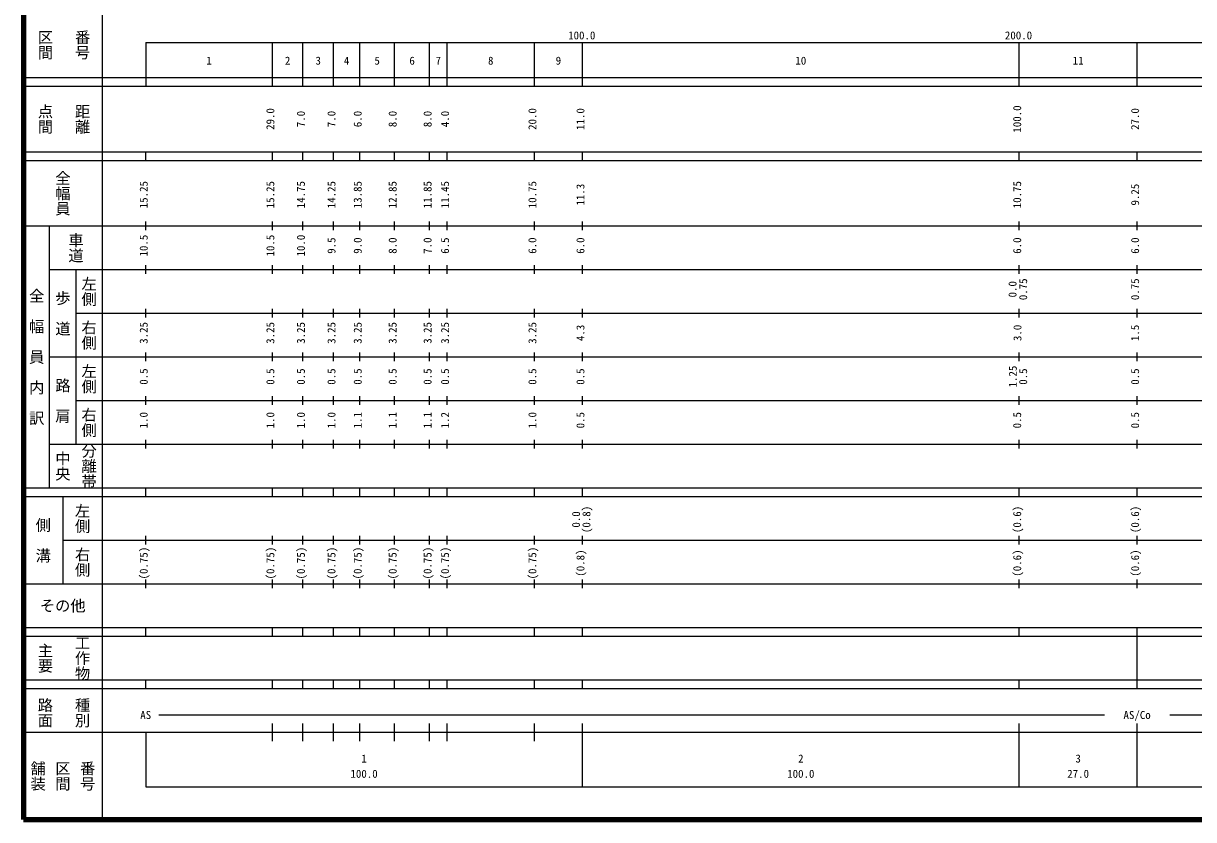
# Model space of a CAD drawing. Units: millimetres on the paper, enlarged 1000 times. Extents: x 40000 to 680000, y 20000 to 380000.
# Drawn here: x 40000 to 307935, y 20000 to 202409 of the extents above; entities that cross this region are included whole.
import ezdxf
from ezdxf.enums import TextEntityAlignment as Align

# ---------------------------------------------------------------- set-up
doc = ezdxf.new("R2010")
doc.units = ezdxf.units.MM
doc.header["$LTSCALE"] = 1000
doc.layers.add('M-TTL', color=2, linetype='Continuous', lineweight=140)
doc.layers.add('M-TTL-BAND', color=7, linetype='Continuous', lineweight=25)
doc.styles.add('@ＭＳ ゴシック', font='')
doc.styles.add('ＭＳ ゴシック', font='')
doc.styles.get('@ＭＳ ゴシック').set_extended_font_data('@MS Gothic')
doc.styles.get('ＭＳ ゴシック').set_extended_font_data('MS Gothic')

msp = doc.modelspace()

# ---------------------------------------------------------------- linework, layer by layer
at = {"layer": 'M-TTL'}
for p, q in [((40000, 380000), (40000, 20000)), ((40000, 20000), (680000, 20000))]:
    msp.add_line(p, q, dxfattribs=at)
at = {"layer": 'M-TTL-BAND'}
for p, q in [((58000, 370000), (58000, 20000)), ((68000, 198000), (579000, 198000)), ((68000, 198000), (68000, 188000)), ((97000, 188000), (97000, 198000)), ((104000, 188000), (104000, 198000)), ((111000, 188000), (111000, 198000)), ((117000, 188000), (117000, 198000)), ((125000, 188000), (125000, 198000)), ((133000, 188000), (133000, 198000)), ((137000, 188000), (137000, 198000)), ((157000, 188000), (157000, 198000)), ((168000, 188000), (168000, 198000)), ((268000, 188000), (268000, 198000)), ((295000, 188000), (295000, 198000)), ((40000, 190000), (579000, 190000)), ((40000, 188000), (579000, 188000)), ((40000, 173000), (579000, 173000)), ((68000, 171000), (68000, 173000)), ((97000, 171000), (97000, 173000)), ((104000, 171000), (104000, 173000)), ((111000, 171000), (111000, 173000)), ((117000, 171000), (117000, 173000)), ((125000, 171000), (125000, 173000)), ((133000, 171000), (133000, 173000)), ((137000, 171000), (137000, 173000)), ((157000, 171000), (157000, 173000)), ((168000, 171000), (168000, 173000)), ((268000, 171000), (268000, 173000)), ((295000, 171000), (295000, 173000)), ((40000, 171000), (579000, 171000)), ((40000, 156000), (579000, 156000)), ((46000, 96000), (46000, 156000)), ((68000, 155000), (68000, 157000)), ((97000, 155000), (97000, 157000)), ((104000, 155000), (104000, 157000)), ((111000, 155000), (111000, 157000)), ((117000, 155000), (117000, 157000)), ((125000, 155000), (125000, 157000)), ((133000, 155000), (133000, 157000)), ((137000, 155000), (137000, 157000)), ((157000, 155000), (157000, 157000)), ((168000, 155000), (168000, 157000)), ((268000, 155000), (268000, 157000)), ((295000, 155000), (295000, 157000)), ((46000, 146000), (579000, 146000)), ((52000, 146000), (52000, 106000)), ((68000, 145000), (68000, 147000)), ((97000, 145000), (97000, 147000)), ((104000, 145000), (104000, 147000)), ((111000, 145000), (111000, 147000)), ((117000, 145000), (117000, 147000)), ((125000, 145000), (125000, 147000)), ((133000, 145000), (133000, 147000)), ((137000, 145000), (137000, 147000)), ((157000, 145000), (157000, 147000)), ((168000, 145000), (168000, 147000)), ((268000, 145000), (268000, 147000)), ((295000, 145000), (295000, 147000)), ((68000, 135000), (68000, 137000)), ((97000, 135000), (97000, 137000)), ((104000, 135000), (104000, 137000)), ((111000, 135000), (111000, 137000)), ((117000, 135000), (117000, 137000)), ((125000, 135000), (125000, 137000)), ((133000, 135000), (133000, 137000)), ((137000, 135000), (137000, 137000)), ((157000, 135000), (157000, 137000)), ((168000, 135000), (168000, 137000)), ((268000, 135000), (268000, 137000)), ((295000, 135000), (295000, 137000)), ((52000, 136000), (579000, 136000)), ((46000, 126000), (579000, 126000)), ((68000, 125000), (68000, 127000)), ((97000, 125000), (97000, 127000)), ((104000, 125000), (104000, 127000)), ((111000, 125000), (111000, 127000)), ((117000, 125000), (117000, 127000)), ((125000, 125000), (125000, 127000)), ((133000, 125000), (133000, 127000)), ((137000, 125000), (137000, 127000)), ((157000, 125000), (157000, 127000)), ((168000, 125000), (168000, 127000)), ((268000, 125000), (268000, 127000)), ((295000, 125000), (295000, 127000)), ((52000, 116000), (579000, 116000)), ((68000, 115000), (68000, 117000)), ((97000, 115000), (97000, 117000)), ((104000, 115000), (104000, 117000)), ((111000, 115000), (111000, 117000)), ((117000, 115000), (117000, 117000)), ((125000, 115000), (125000, 117000)), ((133000, 115000), (133000, 117000)), ((137000, 115000), (137000, 117000)), ((157000, 115000), (157000, 117000)), ((168000, 115000), (168000, 117000)), ((268000, 115000), (268000, 117000)), ((295000, 115000), (295000, 117000)), ((46000, 106000), (579000, 106000)), ((68000, 105000), (68000, 107000)), ((97000, 105000), (97000, 107000)), ((104000, 105000), (104000, 107000)), ((111000, 105000), (111000, 107000)), ((117000, 105000), (117000, 107000)), ((125000, 105000), (125000, 107000)), ((133000, 105000), (133000, 107000)), ((137000, 105000), (137000, 107000)), ((157000, 105000), (157000, 107000)), ((168000, 105000), (168000, 107000)), ((268000, 105000), (268000, 107000)), ((295000, 105000), (295000, 107000)), ((40000, 96000), (579000, 96000)), ((40000, 94000), (579000, 94000)), ((49000, 94000), (49000, 74000)), ((68000, 94000), (68000, 96000)), ((97000, 94000), (97000, 96000)), ((104000, 94000), (104000, 96000)), ((111000, 94000), (111000, 96000)), ((117000, 94000), (117000, 96000)), ((125000, 94000), (125000, 96000)), ((133000, 94000), (133000, 96000)), ((137000, 94000), (137000, 96000)), ((157000, 94000), (157000, 96000)), ((168000, 94000), (168000, 96000)), ((268000, 94000), (268000, 96000)), ((295000, 94000), (295000, 96000)), ((49000, 84000), (579000, 84000)), ((68000, 83000), (68000, 85000)), ((97000, 83000), (97000, 85000)), ((104000, 83000), (104000, 85000)), ((111000, 83000), (111000, 85000)), ((117000, 83000), (117000, 85000)), ((125000, 83000), (125000, 85000)), ((133000, 83000), (133000, 85000)), ((137000, 83000), (137000, 85000)), ((157000, 83000), (157000, 85000)), ((168000, 83000), (168000, 85000)), ((268000, 83000), (268000, 85000)), ((295000, 83000), (295000, 85000)), ((40000, 74000), (579000, 74000)), ((68000, 73000), (68000, 75000)), ((97000, 73000), (97000, 75000)), ((104000, 73000), (104000, 75000)), ((111000, 73000), (111000, 75000)), ((117000, 73000), (117000, 75000)), ((125000, 73000), (125000, 75000)), ((133000, 73000), (133000, 75000)), ((137000, 73000), (137000, 75000)), ((157000, 73000), (157000, 75000)), ((168000, 73000), (168000, 75000)), ((268000, 73000), (268000, 75000)), ((295000, 73000), (295000, 75000)), ((40000, 64000), (579000, 64000)), ((40000, 62000), (579000, 62000)), ((68000, 62000), (68000, 64000)), ((97000, 62000), (97000, 64000)), ((104000, 62000), (104000, 64000)), ((111000, 62000), (111000, 64000)), ((117000, 62000), (117000, 64000)), ((125000, 62000), (125000, 64000)), ((133000, 62000), (133000, 64000)), ((137000, 62000), (137000, 64000)), ((157000, 62000), (157000, 64000)), ((168000, 62000), (168000, 64000)), ((268000, 62000), (268000, 64000)), ((295000, 62000), (295000, 64000)), ((295000, 52000), (295000, 62000)), ((40000, 52000), (579000, 52000)), ((68000, 50000), (68000, 52000)), ((97000, 50000), (97000, 52000)), ((104000, 50000), (104000, 52000)), ((111000, 50000), (111000, 52000)), ((117000, 50000), (117000, 52000)), ((125000, 50000), (125000, 52000)), ((133000, 50000), (133000, 52000)), ((137000, 50000), (137000, 52000)), ((157000, 50000), (157000, 52000)), ((168000, 50000), (168000, 52000)), ((268000, 50000), (268000, 52000)), ((295000, 50000), (295000, 52000)), ((40000, 50000), (579000, 50000)), ((71000, 44000), (287500, 44000)), ((302500, 44000), (565000, 44000)), ((97000, 38000), (97000, 42000)), ((104000, 38000), (104000, 42000)), ((111000, 38000), (111000, 42000)), ((117000, 38000), (117000, 42000)), ((125000, 38000), (125000, 42000)), ((133000, 38000), (133000, 42000)), ((137000, 38000), (137000, 42000)), ((157000, 38000), (157000, 42000)), ((168000, 27500), (168000, 42000)), ((268000, 27500), (268000, 42000)), ((295000, 27500), (295000, 42000)), ((40000, 40000), (579000, 40000)), ((68000, 40000), (68000, 27500)), ((68000, 27500), (579000, 27500))]:
    msp.add_line(p, q, dxfattribs=at)

# ---------------------------------------------------------------- texts
at = {"layer": 'M-TTL-BAND', "style": '@ＭＳ ゴシック'}
for s, p in [('区間', (45000, 197500)), ('番号', (53500, 197500)), ('点間', (45000, 180500)), ('距離', (53500, 180500)), ('全幅員', (49000, 163500)), ('車道', (52000, 151000)), ('左側', (55000, 141000)), ('全\u3000幅\u3000員\u3000内\u3000訳', (43000, 126000)), ('歩\u3000道', (49000, 136000)), ('右側', (55000, 131000)), ('左側', (55000, 121000)), ('路\u3000肩', (49000, 116000)), ('右側', (55000, 111000)), ('分離帯', (55000, 101000)), ('中央', (49000, 101000)), ('左側', (53500, 89000)), ('側\u3000溝', (44500, 84000)), ('右側', (53500, 79000)), ('工作物', (53500, 57000)), ('主要', (45000, 57000)), ('路面', (45000, 44500)), ('種別', (53500, 44500)), ('舗装', (43333, 30000)), ('区間', (49000, 30000)), ('番号', (54667, 30000))]:
    msp.add_text(s, height=2566, rotation=270, dxfattribs=at).set_placement(p, align=Align.MIDDLE_CENTER)
at = {"layer": 'M-TTL-BAND', "style": 'ＭＳ ゴシック'}
for s, p in [('100.0', (167844, 198195)), ('200.0', (267844, 198195)), ('1', (82500, 192405)), ('2', (100500, 192405)), ('3', (107500, 192405)), ('4', (114000, 192405)), ('5', (121000, 192405)), ('6', (129000, 192405)), ('7', (135000, 192405)), ('8', (147000, 192405)), ('9', (162500, 192405)), ('10', (218000, 192405)), ('11', (281500, 192405)), ('AS', (68000, 42500)), ('AS/Co', (295000, 42500)), ('1', (118000, 32523)), ('2', (218000, 32523)), ('3', (281500, 32523)), ('100.0', (118000, 29033)), ('100.0', (218000, 29033)), ('27.0', (281500, 29033))]:
    msp.add_text(s, height=1833, dxfattribs=at).set_placement(p, align=Align.BOTTOM_CENTER)
for s, p in [('29.0', (98000, 180500)), ('7.0', (105000, 180500)), ('7.0', (112000, 180500)), ('6.0', (118000, 180500)), ('8.0', (126000, 180500)), ('8.0', (134000, 180500)), ('4.0', (138000, 180500)), ('20.0', (158000, 180500)), ('11.0', (169000, 180500)), ('100.0', (269000, 180500)), ('27.0', (296000, 180500)), ('15.25', (69000, 163174)), ('15.25', (98000, 163174)), ('14.75', (105000, 163174)), ('14.25', (112000, 163174)), ('13.85', (118000, 163174)), ('12.85', (126000, 163174)), ('11.85', (134000, 163174)), ('11.45', (138000, 163174)), ('10.75', (158000, 163174)), ('10.75', (269000, 163174)), ('11.3', (169000, 163174)), ('9.25', (296000, 163174)), ('10.5', (69000, 151500)), ('10.5', (98000, 151500)), ('10.0', (105000, 151500)), ('9.5', (112000, 151500)), ('9.0', (118000, 151500)), ('8.0', (126000, 151500)), ('7.0', (134000, 151500)), ('6.5', (138000, 151500)), ('6.0', (158000, 151500)), ('6.0', (169000, 151500)), ('6.0', (269000, 151500)), ('6.0', (296000, 151500)), ('0.0', (267937, 141500)), ('0.75', (270370, 141500)), ('0.75', (296000, 141500)), ('3.25', (69000, 131500)), ('3.25', (98000, 131500)), ('3.25', (105000, 131500)), ('3.25', (112000, 131500)), ('3.25', (118000, 131500)), ('3.25', (126000, 131500)), ('3.25', (134000, 131500)), ('3.25', (138000, 131500)), ('3.25', (158000, 131500)), ('4.3', (169000, 131500)), ('3.0', (269063, 131500)), ('1.5', (296000, 131500)), ('1.25', (268000, 121500)), ('0.5', (69000, 121500)), ('0.5', (98000, 121500)), ('0.5', (105000, 121500)), ('0.5', (112000, 121500)), ('0.5', (118000, 121500)), ('0.5', (126000, 121500)), ('0.5', (134000, 121500)), ('0.5', (138000, 121500)), ('0.5', (158000, 121500)), ('0.5', (169000, 121500)), ('0.5', (270370, 121500)), ('0.5', (296000, 121500)), ('1.0', (69000, 111500)), ('1.0', (98000, 111500)), ('1.0', (105000, 111500)), ('1.0', (112000, 111500)), ('1.1', (118000, 111500)), ('1.1', (126000, 111500)), ('1.1', (134000, 111500)), ('1.2', (138000, 111500)), ('1.0', (158000, 111500)), ('0.5', (169000, 111500)), ('0.5', (269000, 111500)), ('0.5', (296000, 111500)), ('(0.8)', (170370, 88764)), ('(0.6)', (269000, 88764)), ('(0.6)', (296000, 88764)), ('0.0', (168000, 88764)), ('(0.75)', (69000, 78764)), ('(0.75)', (98000, 78764)), ('(0.75)', (105000, 78764)), ('(0.75)', (112000, 78764)), ('(0.75)', (118000, 78764)), ('(0.75)', (126000, 78764)), ('(0.75)', (134000, 78764)), ('(0.75)', (138000, 78764)), ('(0.75)', (158000, 78764)), ('(0.8)', (169000, 78764)), ('(0.6)', (269000, 78764)), ('(0.6)', (296000, 78764))]:
    msp.add_text(s, height=1833, rotation=90, dxfattribs=at).set_placement(p, align=Align.BOTTOM_CENTER)
msp.add_text('その他', height=2566, dxfattribs=at).set_placement((49000, 69000), align=Align.MIDDLE_CENTER)

doc.saveas('drawing.dxf')
